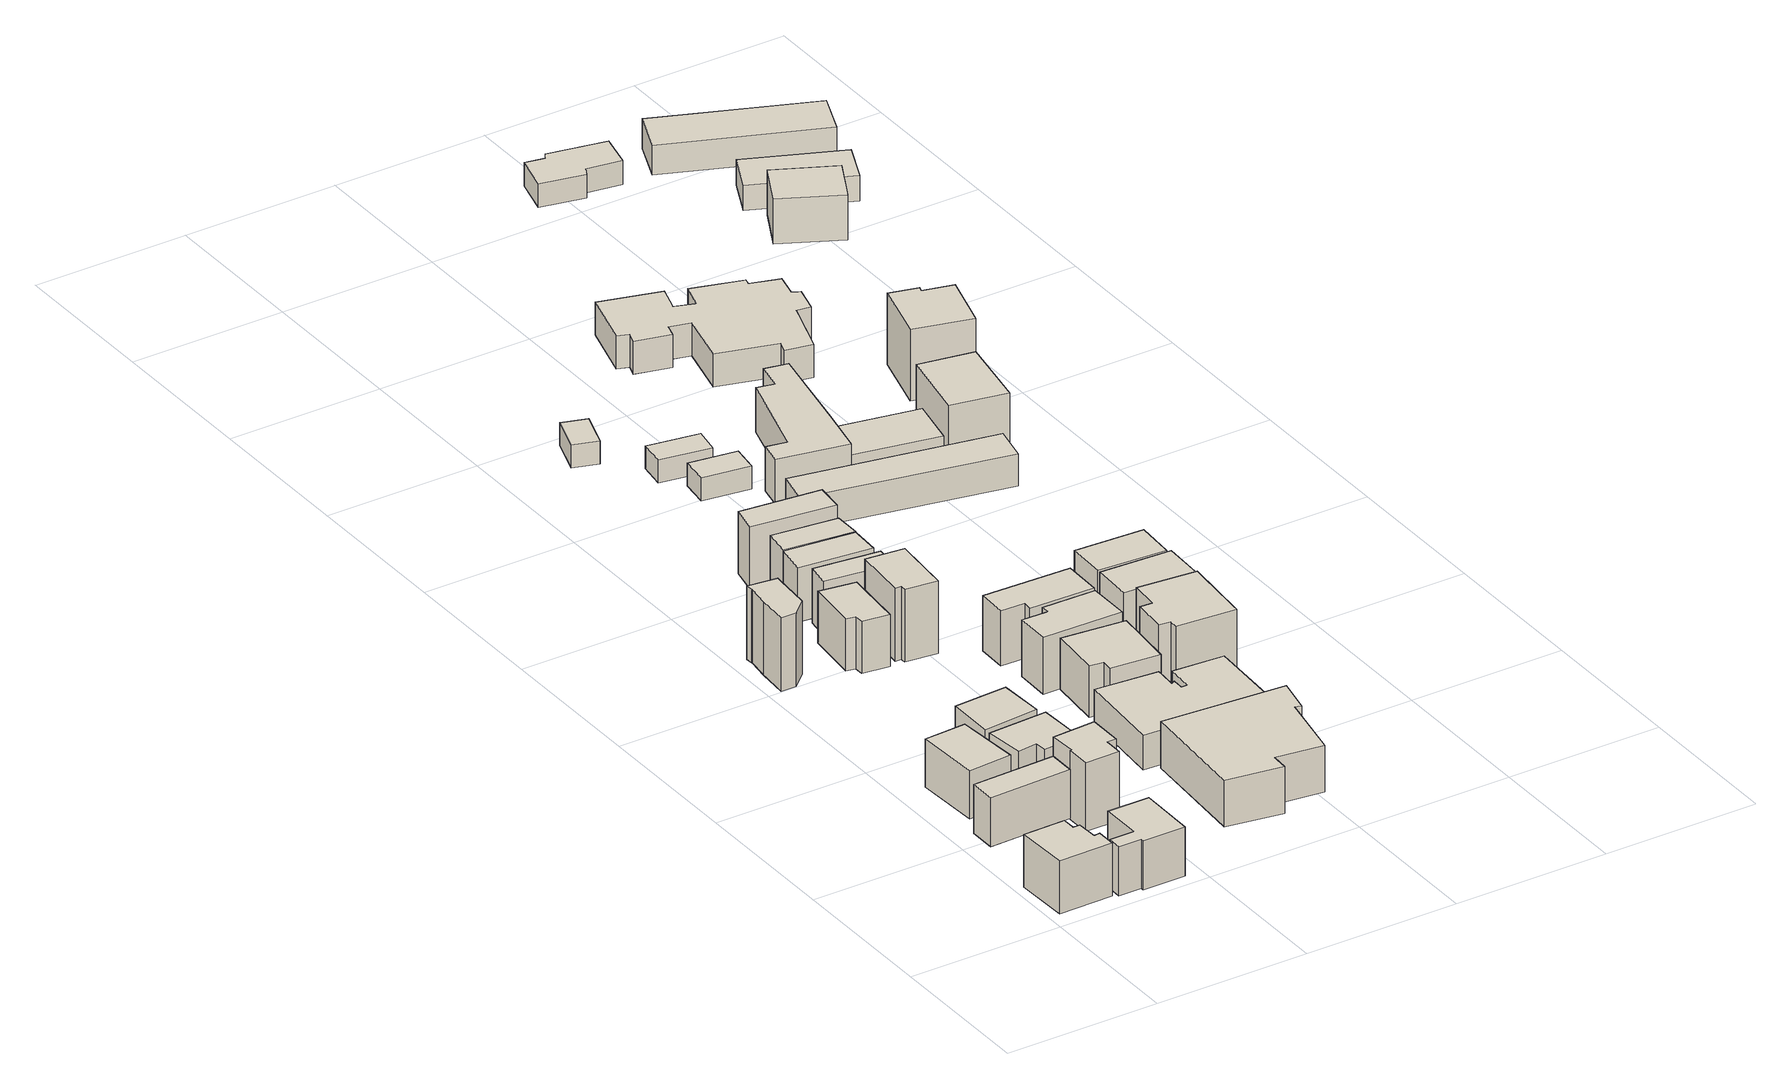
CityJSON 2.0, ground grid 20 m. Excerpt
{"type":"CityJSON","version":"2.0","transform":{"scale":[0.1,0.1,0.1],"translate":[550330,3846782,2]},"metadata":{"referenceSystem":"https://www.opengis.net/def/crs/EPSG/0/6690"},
"CityObjects":{
"building1":{"type":"Building","attributes":{"class":"3001","measuredHeight":6.9,"BuildingDetailAttribute.specifiedBuildingCoverageRate":0.6,"BuildingDetailAttribute.surveyYear":2017,"BuildingRiverFloodingRiskAttribute.description":"1","BuildingRiverFloodingRiskAttribute.rank":"3","BuildingRiverFloodingRiskAttribute.depth":3.51,"BuildingRiverFloodingRiskAttribute.adminType":"1","BuildingRiverFloodingRiskAttribute.scale":"2","BuildingRiverFloodingRiskAttribute.duration":227.97,"BuildingIDAttribute.prefecture":"27","BuildingIDAttribute.city":"27114"},"geometry":[{"type":"Solid","lod":"1","boundaries":[[[[0,1,2,3,4,5,6,7]],[[6,8,9,7]],[[5,10,8,6]],[[4,11,10,5]],[[3,12,11,4]],[[2,13,12,3]],[[1,14,13,2]],[[0,15,14,1]],[[7,9,15,0]],[[8,10,11,12,13,14,15,9]]]]}]},
"building2":{"type":"Building","attributes":{"計測周辺長":28.51,"1/2500図郭":3,"区名":"東淀川区","町丁目名称":"井高野２丁目","街区番号":4,"class":"3001","usage":"411","measuredHeight":6.3,"storeysAboveGround":2,"BuildingDetailAttribute.buildingRoofEdgeArea":37.62,"BuildingDetailAttribute.buildingStructureType":"601","BuildingDetailAttribute.buildingStructureOrgType":"1","BuildingDetailAttribute.detailedUsage":"1110","BuildingDetailAttribute.specifiedBuildingCoverageRate":0.6,"BuildingDetailAttribute.surveyYear":2017,"BuildingRiverFloodingRiskAttribute.description":"1","BuildingRiverFloodingRiskAttribute.rank":"3","BuildingRiverFloodingRiskAttribute.depth":3.81,"BuildingRiverFloodingRiskAttribute.adminType":"1","BuildingRiverFloodingRiskAttribute.scale":"2","BuildingRiverFloodingRiskAttribute.duration":252.6,"BuildingIDAttribute.prefecture":"27","BuildingIDAttribute.city":"27114"},"geometry":[{"type":"Solid","lod":"1","boundaries":[[[[16,17,18,19]],[[18,20,21,19]],[[17,22,20,18]],[[16,23,22,17]],[[19,21,23,16]],[[20,22,23,21]]]]}]},
"building3":{"type":"Building","attributes":{"class":"3001","measuredHeight":6.4,"BuildingDetailAttribute.specifiedBuildingCoverageRate":0.6,"BuildingDetailAttribute.surveyYear":2017,"BuildingRiverFloodingRiskAttribute.description":"1","BuildingRiverFloodingRiskAttribute.rank":"3","BuildingRiverFloodingRiskAttribute.depth":3.51,"BuildingRiverFloodingRiskAttribute.adminType":"1","BuildingRiverFloodingRiskAttribute.scale":"2","BuildingRiverFloodingRiskAttribute.duration":227.97,"BuildingIDAttribute.prefecture":"27","BuildingIDAttribute.city":"27114"},"geometry":[{"type":"Solid","lod":"1","boundaries":[[[[24,25,26,27,28,29,30,31]],[[30,32,33,31]],[[29,34,32,30]],[[28,35,34,29]],[[27,36,35,28]],[[26,37,36,27]],[[25,38,37,26]],[[24,39,38,25]],[[31,33,39,24]],[[32,34,35,36,37,38,39,33]]]]}]},
"building4":{"type":"Building","attributes":{"計測周辺長":28.42,"1/2500図郭":3,"区名":"東淀川区","町丁目名称":"井高野２丁目","街区番号":4,"class":"3001","usage":"411","measuredHeight":6.4,"storeysAboveGround":2,"BuildingDetailAttribute.buildingRoofEdgeArea":48.29,"BuildingDetailAttribute.buildingStructureType":"601","BuildingDetailAttribute.buildingStructureOrgType":"1","BuildingDetailAttribute.detailedUsage":"1110","BuildingDetailAttribute.specifiedBuildingCoverageRate":0.6,"BuildingDetailAttribute.surveyYear":2017,"BuildingRiverFloodingRiskAttribute.description":"1","BuildingRiverFloodingRiskAttribute.rank":"3","BuildingRiverFloodingRiskAttribute.depth":3.81,"BuildingRiverFloodingRiskAttribute.adminType":"1","BuildingRiverFloodingRiskAttribute.scale":"2","BuildingRiverFloodingRiskAttribute.duration":252.6,"BuildingIDAttribute.prefecture":"27","BuildingIDAttribute.city":"27114"},"geometry":[{"type":"Solid","lod":"1","boundaries":[[[[40,41,42,43]],[[42,44,45,43]],[[41,46,44,42]],[[40,47,46,41]],[[43,45,47,40]],[[44,46,47,45]]]]}]},
"building5":{"type":"Building","attributes":{"計測周辺長":25.26,"1/2500図郭":3,"区名":"東淀川区","町丁目名称":"井高野２丁目","街区番号":4,"class":"3001","usage":"411","measuredHeight":9.1,"storeysAboveGround":3,"BuildingDetailAttribute.buildingRoofEdgeArea":36.41,"BuildingDetailAttribute.buildingStructureType":"601","BuildingDetailAttribute.buildingStructureOrgType":"1","BuildingDetailAttribute.detailedUsage":"1110","BuildingDetailAttribute.specifiedBuildingCoverageRate":0.6,"BuildingDetailAttribute.surveyYear":2017,"BuildingRiverFloodingRiskAttribute.description":"1","BuildingRiverFloodingRiskAttribute.rank":"3","BuildingRiverFloodingRiskAttribute.depth":3.81,"BuildingRiverFloodingRiskAttribute.adminType":"1","BuildingRiverFloodingRiskAttribute.scale":"2","BuildingRiverFloodingRiskAttribute.duration":252.6,"BuildingIDAttribute.prefecture":"27","BuildingIDAttribute.city":"27114"},"geometry":[{"type":"Solid","lod":"1","boundaries":[[[[48,49,50,51,52,53,54,55]],[[54,56,57,55]],[[53,58,56,54]],[[52,59,58,53]],[[51,60,59,52]],[[50,61,60,51]],[[49,62,61,50]],[[48,63,62,49]],[[55,57,63,48]],[[56,58,59,60,61,62,63,57]]]]}]},
"building6":{"type":"Building","attributes":{"計測周辺長":28.32,"1/2500図郭":3,"区名":"東淀川区","町丁目名称":"井高野２丁目","街区番号":4,"class":"3001","usage":"411","measuredHeight":6.3,"storeysAboveGround":2,"BuildingDetailAttribute.buildingRoofEdgeArea":46.06,"BuildingDetailAttribute.buildingStructureType":"601","BuildingDetailAttribute.buildingStructureOrgType":"1","BuildingDetailAttribute.detailedUsage":"1110","BuildingDetailAttribute.specifiedBuildingCoverageRate":0.6,"BuildingDetailAttribute.surveyYear":2017,"BuildingRiverFloodingRiskAttribute.description":"1","BuildingRiverFloodingRiskAttribute.rank":"3","BuildingRiverFloodingRiskAttribute.depth":3.81,"BuildingRiverFloodingRiskAttribute.adminType":"1","BuildingRiverFloodingRiskAttribute.scale":"2","BuildingRiverFloodingRiskAttribute.duration":252.6,"BuildingIDAttribute.prefecture":"27","BuildingIDAttribute.city":"27114"},"geometry":[{"type":"Solid","lod":"1","boundaries":[[[[64,65,66,67,68,69]],[[68,70,71,69]],[[67,72,70,68]],[[66,73,72,67]],[[65,74,73,66]],[[64,75,74,65]],[[69,71,75,64]],[[70,72,73,74,75,71]]]]}]},
"building7":{"type":"Building","attributes":{"計測周辺長":22.23,"1/2500図郭":3,"区名":"東淀川区","町丁目名称":"井高野２丁目","街区番号":7,"class":"3001","usage":"411","measuredHeight":9.6,"storeysAboveGround":3,"BuildingDetailAttribute.buildingRoofEdgeArea":28,"BuildingDetailAttribute.buildingStructureType":"610","BuildingDetailAttribute.buildingStructureOrgType":"2","BuildingDetailAttribute.detailedUsage":"1110","BuildingDetailAttribute.specifiedBuildingCoverageRate":0.6,"BuildingDetailAttribute.surveyYear":2017,"BuildingRiverFloodingRiskAttribute.description":"1","BuildingRiverFloodingRiskAttribute.rank":"3","BuildingRiverFloodingRiskAttribute.depth":3.77,"BuildingRiverFloodingRiskAttribute.adminType":"1","BuildingRiverFloodingRiskAttribute.scale":"2","BuildingRiverFloodingRiskAttribute.duration":249.55,"BuildingIDAttribute.prefecture":"27","BuildingIDAttribute.city":"27114"},"geometry":[{"type":"Solid","lod":"1","boundaries":[[[[76,77,78,79,80,81,82,83]],[[82,84,85,83]],[[81,86,84,82]],[[80,87,86,81]],[[79,88,87,80]],[[78,89,88,79]],[[77,90,89,78]],[[76,91,90,77]],[[83,85,91,76]],[[84,86,87,88,89,90,91,85]]]]}]},
"building8":{"type":"Building","attributes":{"計測周辺長":26.56,"1/2500図郭":3,"区名":"東淀川区","町丁目名称":"井高野２丁目","街区番号":4,"class":"3001","usage":"411","measuredHeight":6.5,"storeysAboveGround":2,"BuildingDetailAttribute.buildingRoofEdgeArea":43.8,"BuildingDetailAttribute.buildingStructureType":"601","BuildingDetailAttribute.buildingStructureOrgType":"1","BuildingDetailAttribute.detailedUsage":"1110","BuildingDetailAttribute.specifiedBuildingCoverageRate":0.6,"BuildingDetailAttribute.surveyYear":2017,"BuildingRiverFloodingRiskAttribute.description":"1","BuildingRiverFloodingRiskAttribute.rank":"3","BuildingRiverFloodingRiskAttribute.depth":3.81,"BuildingRiverFloodingRiskAttribute.adminType":"1","BuildingRiverFloodingRiskAttribute.scale":"2","BuildingRiverFloodingRiskAttribute.duration":252.6,"BuildingIDAttribute.prefecture":"27","BuildingIDAttribute.city":"27114"},"geometry":[{"type":"Solid","lod":"1","boundaries":[[[[92,93,94,95]],[[94,96,97,95]],[[93,98,96,94]],[[92,99,98,93]],[[95,97,99,92]],[[96,98,99,97]]]]}]},
"building9":{"type":"Building","attributes":{"計測周辺長":25.69,"1/2500図郭":3,"区名":"東淀川区","町丁目名称":"井高野２丁目","街区番号":7,"class":"3001","usage":"411","measuredHeight":6.8,"storeysAboveGround":2,"BuildingDetailAttribute.buildingRoofEdgeArea":37.59,"BuildingDetailAttribute.buildingStructureType":"601","BuildingDetailAttribute.buildingStructureOrgType":"1","BuildingDetailAttribute.detailedUsage":"1110","BuildingDetailAttribute.specifiedBuildingCoverageRate":0.6,"BuildingDetailAttribute.surveyYear":2017,"BuildingRiverFloodingRiskAttribute.description":"1","BuildingRiverFloodingRiskAttribute.rank":"3","BuildingRiverFloodingRiskAttribute.depth":3.77,"BuildingRiverFloodingRiskAttribute.adminType":"1","BuildingRiverFloodingRiskAttribute.scale":"2","BuildingRiverFloodingRiskAttribute.duration":249.55,"BuildingIDAttribute.prefecture":"27","BuildingIDAttribute.city":"27114"},"geometry":[{"type":"Solid","lod":"1","boundaries":[[[[100,101,102,103,104,105]],[[104,106,107,105]],[[103,108,106,104]],[[102,109,108,103]],[[101,110,109,102]],[[100,111,110,101]],[[105,107,111,100]],[[106,108,109,110,111,107]]]]}]},
"building10":{"type":"Building","attributes":{"計測周辺長":61.25,"1/2500図郭":3,"区名":"東淀川区","町丁目名称":"井高野２丁目","街区番号":7,"class":"3001","usage":"411","measuredHeight":6.1,"storeysAboveGround":2,"BuildingDetailAttribute.buildingRoofEdgeArea":208.84,"BuildingDetailAttribute.buildingStructureType":"610","BuildingDetailAttribute.buildingStructureOrgType":"2","BuildingDetailAttribute.detailedUsage":"1110","BuildingDetailAttribute.specifiedBuildingCoverageRate":0.6,"BuildingDetailAttribute.surveyYear":2017,"BuildingRiverFloodingRiskAttribute.description":"1","BuildingRiverFloodingRiskAttribute.rank":"3","BuildingRiverFloodingRiskAttribute.depth":3.51,"BuildingRiverFloodingRiskAttribute.adminType":"1","BuildingRiverFloodingRiskAttribute.scale":"2","BuildingRiverFloodingRiskAttribute.duration":227.97,"BuildingIDAttribute.prefecture":"27","BuildingIDAttribute.city":"27114"},"geometry":[{"type":"Solid","lod":"1","boundaries":[[[[112,113,114,115,116,117,118,119]],[[118,120,121,119]],[[117,122,120,118]],[[116,123,122,117]],[[115,124,123,116]],[[114,125,124,115]],[[113,126,125,114]],[[112,127,126,113]],[[119,121,127,112]],[[120,122,123,124,125,126,127,121]]]]}]},
"building11":{"type":"Building","attributes":{"計測周辺長":23.7,"1/2500図郭":3,"区名":"東淀川区","町丁目名称":"井高野２丁目","街区番号":7,"class":"3001","usage":"411","measuredHeight":7.1,"storeysAboveGround":3,"BuildingDetailAttribute.buildingRoofEdgeArea":27.38,"BuildingDetailAttribute.buildingStructureType":"601","BuildingDetailAttribute.buildingStructureOrgType":"1","BuildingDetailAttribute.detailedUsage":"1110","BuildingDetailAttribute.specifiedBuildingCoverageRate":0.6,"BuildingDetailAttribute.surveyYear":2017,"BuildingRiverFloodingRiskAttribute.description":"1","BuildingRiverFloodingRiskAttribute.rank":"3","BuildingRiverFloodingRiskAttribute.depth":3.77,"BuildingRiverFloodingRiskAttribute.adminType":"1","BuildingRiverFloodingRiskAttribute.scale":"2","BuildingRiverFloodingRiskAttribute.duration":249.55,"BuildingIDAttribute.prefecture":"27","BuildingIDAttribute.city":"27114"},"geometry":[{"type":"Solid","lod":"1","boundaries":[[[[128,129,130,131]],[[130,132,133,131]],[[129,134,132,130]],[[128,135,134,129]],[[131,133,135,128]],[[132,134,135,133]]]]}]},
"building12":{"type":"Building","attributes":{"計測周辺長":26.13,"1/2500図郭":3,"区名":"東淀川区","町丁目名称":"井高野２丁目","街区番号":7,"class":"3001","usage":"413","measuredHeight":9.5,"storeysAboveGround":3,"BuildingDetailAttribute.buildingRoofEdgeArea":39.91,"BuildingDetailAttribute.buildingStructureType":"610","BuildingDetailAttribute.buildingStructureOrgType":"2","BuildingDetailAttribute.detailedUsage":"1150","BuildingDetailAttribute.specifiedBuildingCoverageRate":0.6,"BuildingDetailAttribute.surveyYear":2017,"BuildingRiverFloodingRiskAttribute.description":"1","BuildingRiverFloodingRiskAttribute.rank":"3","BuildingRiverFloodingRiskAttribute.depth":3.77,"BuildingRiverFloodingRiskAttribute.adminType":"1","BuildingRiverFloodingRiskAttribute.scale":"2","BuildingRiverFloodingRiskAttribute.duration":249.55,"BuildingIDAttribute.prefecture":"27","BuildingIDAttribute.city":"27114"},"geometry":[{"type":"Solid","lod":"1","boundaries":[[[[136,137,138,139,140,141]],[[140,142,143,141]],[[139,144,142,140]],[[138,145,144,139]],[[137,146,145,138]],[[136,147,146,137]],[[141,143,147,136]],[[142,144,145,146,147,143]]]]}]},
"building13":{"type":"Building","attributes":{"計測周辺長":26.69,"1/2500図郭":3,"区名":"東淀川区","町丁目名称":"井高野２丁目","街区番号":7,"class":"3001","usage":"411","measuredHeight":7,"storeysAboveGround":3,"BuildingDetailAttribute.buildingRoofEdgeArea":37.5,"BuildingDetailAttribute.buildingStructureType":"601","BuildingDetailAttribute.buildingStructureOrgType":"1","BuildingDetailAttribute.detailedUsage":"1110","BuildingDetailAttribute.specifiedBuildingCoverageRate":0.6,"BuildingDetailAttribute.surveyYear":2017,"BuildingRiverFloodingRiskAttribute.description":"1","BuildingRiverFloodingRiskAttribute.rank":"3","BuildingRiverFloodingRiskAttribute.depth":3.77,"BuildingRiverFloodingRiskAttribute.adminType":"1","BuildingRiverFloodingRiskAttribute.scale":"2","BuildingRiverFloodingRiskAttribute.duration":249.55,"BuildingIDAttribute.prefecture":"27","BuildingIDAttribute.city":"27114"},"geometry":[{"type":"Solid","lod":"1","boundaries":[[[[148,149,150,151]],[[150,152,153,151]],[[149,154,152,150]],[[148,155,154,149]],[[151,153,155,148]],[[152,154,155,153]]]]}]},
"building14":{"type":"Building","attributes":{"計測周辺長":24.65,"1/2500図郭":3,"区名":"東淀川区","町丁目名称":"井高野２丁目","街区番号":7,"class":"3001","usage":"411","measuredHeight":7.2,"storeysAboveGround":3,"BuildingDetailAttribute.buildingRoofEdgeArea":30.88,"BuildingDetailAttribute.buildingStructureType":"601","BuildingDetailAttribute.buildingStructureOrgType":"1","BuildingDetailAttribute.detailedUsage":"1110","BuildingDetailAttribute.specifiedBuildingCoverageRate":0.6,"BuildingDetailAttribute.surveyYear":2017,"BuildingRiverFloodingRiskAttribute.description":"1","BuildingRiverFloodingRiskAttribute.rank":"3","BuildingRiverFloodingRiskAttribute.depth":3.77,"BuildingRiverFloodingRiskAttribute.adminType":"1","BuildingRiverFloodingRiskAttribute.scale":"2","BuildingRiverFloodingRiskAttribute.duration":249.55,"BuildingIDAttribute.prefecture":"27","BuildingIDAttribute.city":"27114"},"geometry":[{"type":"Solid","lod":"1","boundaries":[[[[151,156,157,148]],[[157,158,159,148]],[[156,160,158,157]],[[151,161,160,156]],[[148,159,161,151]],[[158,160,161,159]]]]}]},
"building15":{"type":"Building","attributes":{"計測周辺長":62.98,"1/2500図郭":3,"区名":"東淀川区","町丁目名称":"井高野２丁目","街区番号":7,"class":"3001","usage":"411","measuredHeight":4.6,"storeysAboveGround":1,"BuildingDetailAttribute.buildingRoofEdgeArea":176.97,"BuildingDetailAttribute.buildingStructureType":"610","BuildingDetailAttribute.buildingStructureOrgType":"2","BuildingDetailAttribute.detailedUsage":"1110","BuildingDetailAttribute.specifiedBuildingCoverageRate":0.6,"BuildingDetailAttribute.surveyYear":2017,"BuildingRiverFloodingRiskAttribute.description":"1","BuildingRiverFloodingRiskAttribute.rank":"2","BuildingRiverFloodingRiskAttribute.depth":2.67,"BuildingRiverFloodingRiskAttribute.adminType":"1","BuildingRiverFloodingRiskAttribute.scale":"2","BuildingRiverFloodingRiskAttribute.duration":143.77,"BuildingIDAttribute.prefecture":"27","BuildingIDAttribute.city":"27114"},"geometry":[{"type":"Solid","lod":"1","boundaries":[[[[162,163,164,165,166,167,168,169,170,171]],[[170,172,173,171]],[[169,174,172,170]],[[168,175,174,169]],[[167,176,175,168]],[[166,177,176,167]],[[165,178,177,166]],[[164,179,178,165]],[[163,180,179,164]],[[162,181,180,163]],[[171,173,181,162]],[[172,174,175,176,177,178,179,180,181,173]]]]}]},
"building16":{"type":"Building","attributes":{"計測周辺長":33.64,"1/2500図郭":3,"区名":"東淀川区","町丁目名称":"井高野２丁目","街区番号":7,"class":"3001","usage":"411","measuredHeight":6.7,"storeysAboveGround":2,"BuildingDetailAttribute.buildingRoofEdgeArea":67.95,"BuildingDetailAttribute.buildingStructureType":"610","BuildingDetailAttribute.buildingStructureOrgType":"2","BuildingDetailAttribute.detailedUsage":"1110","BuildingDetailAttribute.specifiedBuildingCoverageRate":0.6,"BuildingDetailAttribute.surveyYear":2017,"BuildingRiverFloodingRiskAttribute.description":"1","BuildingRiverFloodingRiskAttribute.rank":"3","BuildingRiverFloodingRiskAttribute.depth":3.81,"BuildingRiverFloodingRiskAttribute.adminType":"1","BuildingRiverFloodingRiskAttribute.scale":"2","BuildingRiverFloodingRiskAttribute.duration":252.6,"BuildingIDAttribute.prefecture":"27","BuildingIDAttribute.city":"27114"},"geometry":[{"type":"Solid","lod":"1","boundaries":[[[[182,183,184,185,186,187]],[[186,188,189,187]],[[185,190,188,186]],[[184,191,190,185]],[[183,192,191,184]],[[182,193,192,183]],[[187,189,193,182]],[[188,190,191,192,193,189]]]]}]},
"building17":{"type":"Building","attributes":{"計測周辺長":28.79,"1/2500図郭":3,"区名":"東淀川区","町丁目名称":"井高野２丁目","街区番号":7,"class":"3001","usage":"411","measuredHeight":8.1,"storeysAboveGround":3,"BuildingDetailAttribute.buildingRoofEdgeArea":39.38,"BuildingDetailAttribute.buildingStructureType":"610","BuildingDetailAttribute.buildingStructureOrgType":"2","BuildingDetailAttribute.detailedUsage":"1110","BuildingDetailAttribute.specifiedBuildingCoverageRate":0.6,"BuildingDetailAttribute.surveyYear":2017,"BuildingRiverFloodingRiskAttribute.description":"1","BuildingRiverFloodingRiskAttribute.rank":"3","BuildingRiverFloodingRiskAttribute.depth":3.77,"BuildingRiverFloodingRiskAttribute.adminType":"1","BuildingRiverFloodingRiskAttribute.scale":"2","BuildingRiverFloodingRiskAttribute.duration":249.55,"BuildingIDAttribute.prefecture":"27","BuildingIDAttribute.city":"27114"},"geometry":[{"type":"Solid","lod":"1","boundaries":[[[[194,195,196,197]],[[196,198,199,197]],[[195,200,198,196]],[[194,201,200,195]],[[197,199,201,194]],[[198,200,201,199]]]]}]},
"building18":{"type":"Building","attributes":{"計測周辺長":32.28,"1/2500図郭":3,"区名":"東淀川区","町丁目名称":"井高野２丁目","街区番号":7,"class":"3001","usage":"411","measuredHeight":7.4,"storeysAboveGround":2,"BuildingDetailAttribute.buildingRoofEdgeArea":55.45,"BuildingDetailAttribute.buildingStructureType":"610","BuildingDetailAttribute.buildingStructureOrgType":"2","BuildingDetailAttribute.detailedUsage":"1110","BuildingDetailAttribute.specifiedBuildingCoverageRate":0.6,"BuildingDetailAttribute.surveyYear":2017,"BuildingRiverFloodingRiskAttribute.description":"1","BuildingRiverFloodingRiskAttribute.rank":"3","BuildingRiverFloodingRiskAttribute.depth":4.05,"BuildingRiverFloodingRiskAttribute.adminType":"1","BuildingRiverFloodingRiskAttribute.scale":"2","BuildingRiverFloodingRiskAttribute.duration":266.8,"BuildingIDAttribute.prefecture":"27","BuildingIDAttribute.city":"27114"},"geometry":[{"type":"Solid","lod":"1","boundaries":[[[[202,203,204,205,206,207]],[[206,208,209,207]],[[205,210,208,206]],[[204,211,210,205]],[[203,212,211,204]],[[202,213,212,203]],[[207,209,213,202]],[[208,210,211,212,213,209]]]]}]},
"building19":{"type":"Building","attributes":{"計測周辺長":32.76,"1/2500図郭":3,"区名":"東淀川区","町丁目名称":"井高野２丁目","街区番号":7,"class":"3001","usage":"411","measuredHeight":7.2,"storeysAboveGround":2,"BuildingDetailAttribute.buildingRoofEdgeArea":54,"BuildingDetailAttribute.buildingStructureType":"610","BuildingDetailAttribute.buildingStructureOrgType":"2","BuildingDetailAttribute.detailedUsage":"1110","BuildingDetailAttribute.specifiedBuildingCoverageRate":0.6,"BuildingDetailAttribute.surveyYear":2017,"BuildingRiverFloodingRiskAttribute.description":"1","BuildingRiverFloodingRiskAttribute.rank":"3","BuildingRiverFloodingRiskAttribute.depth":4.05,"BuildingRiverFloodingRiskAttribute.adminType":"1","BuildingRiverFloodingRiskAttribute.scale":"2","BuildingRiverFloodingRiskAttribute.duration":266.8,"BuildingIDAttribute.prefecture":"27","BuildingIDAttribute.city":"27114"},"geometry":[{"type":"Solid","lod":"1","boundaries":[[[[214,215,216,217,218,219]],[[218,220,221,219]],[[217,222,220,218]],[[216,223,222,217]],[[215,224,223,216]],[[214,225,224,215]],[[219,221,225,214]],[[220,222,223,224,225,221]]]]}]},
"building20":{"type":"Building","attributes":{"計測周辺長":16.87,"1/2500図郭":3,"区名":"東淀川区","町丁目名称":"井高野２丁目","街区番号":7,"class":"3001","usage":"411","storeysAboveGround":1,"BuildingDetailAttribute.buildingRoofEdgeArea":17.07,"BuildingDetailAttribute.buildingStructureType":"601","BuildingDetailAttribute.buildingStructureOrgType":"1","BuildingDetailAttribute.detailedUsage":"1110","BuildingDetailAttribute.specifiedBuildingCoverageRate":0.6,"BuildingDetailAttribute.surveyYear":2017,"BuildingRiverFloodingRiskAttribute.description":"1","BuildingRiverFloodingRiskAttribute.rank":"3","BuildingRiverFloodingRiskAttribute.depth":4.19,"BuildingRiverFloodingRiskAttribute.adminType":"1","BuildingRiverFloodingRiskAttribute.scale":"2","BuildingRiverFloodingRiskAttribute.duration":271.45,"BuildingIDAttribute.prefecture":"27","BuildingIDAttribute.city":"27114"},"geometry":[{"type":"Solid","lod":"1","boundaries":[[[[226,227,228,229]],[[228,230,231,229]],[[227,232,230,228]],[[226,233,232,227]],[[229,231,233,226]],[[230,232,233,231]]]]}]},
"building21":{"type":"Building","attributes":{"計測周辺長":33.63,"1/2500図郭":3,"区名":"東淀川区","町丁目名称":"井高野２丁目","街区番号":7,"class":"3002","usage":"413","measuredHeight":9.5,"storeysAboveGround":3,"BuildingDetailAttribute.buildingRoofEdgeArea":70.56,"BuildingDetailAttribute.buildingStructureType":"610","BuildingDetailAttribute.buildingStructureOrgType":"2","BuildingDetailAttribute.detailedUsage":"1150","BuildingDetailAttribute.specifiedBuildingCoverageRate":0.6,"BuildingDetailAttribute.surveyYear":2017,"BuildingRiverFloodingRiskAttribute.description":"1","BuildingRiverFloodingRiskAttribute.rank":"2","BuildingRiverFloodingRiskAttribute.depth":2.67,"BuildingRiverFloodingRiskAttribute.adminType":"1","BuildingRiverFloodingRiskAttribute.scale":"2","BuildingRiverFloodingRiskAttribute.duration":143.77,"BuildingIDAttribute.prefecture":"27","BuildingIDAttribute.city":"27114"},"geometry":[{"type":"Solid","lod":"1","boundaries":[[[[234,235,236,237,238,239,240,241]],[[240,242,243,241]],[[239,244,242,240]],[[238,245,244,239]],[[237,246,245,238]],[[236,247,246,237]],[[235,248,247,236]],[[234,249,248,235]],[[241,243,249,234]],[[242,244,245,246,247,248,249,243]]]]}]},
"building22":{"type":"Building","attributes":{"計測周辺長":19.9,"1/2500図郭":3,"区名":"東淀川区","町丁目名称":"井高野２丁目","街区番号":7,"class":"3003","usage":"431","storeysAboveGround":1,"BuildingDetailAttribute.buildingRoofEdgeArea":23,"BuildingDetailAttribute.buildingStructureType":"610","BuildingDetailAttribute.buildingStructureOrgType":"2","BuildingDetailAttribute.detailedUsage":"1740","BuildingDetailAttribute.specifiedBuildingCoverageRate":0.6,"BuildingDetailAttribute.surveyYear":2017,"BuildingRiverFloodingRiskAttribute.description":"1","BuildingRiverFloodingRiskAttribute.rank":"3","BuildingRiverFloodingRiskAttribute.depth":3.7,"BuildingRiverFloodingRiskAttribute.adminType":"1","BuildingRiverFloodingRiskAttribute.scale":"2","BuildingRiverFloodingRiskAttribute.duration":244.53,"BuildingIDAttribute.prefecture":"27","BuildingIDAttribute.city":"27114"},"geometry":[{"type":"Solid","lod":"1","boundaries":[[[[250,251,252,253]],[[252,254,255,253]],[[251,256,254,252]],[[250,257,256,251]],[[253,255,257,250]],[[254,256,257,255]]]]}]},
"building23":{"type":"Building","attributes":{"計測周辺長":20.31,"1/2500図郭":3,"区名":"東淀川区","町丁目名称":"井高野２丁目","街区番号":7,"class":"3003","usage":"431","storeysAboveGround":1,"BuildingDetailAttribute.buildingRoofEdgeArea":23.1,"BuildingDetailAttribute.buildingStructureType":"610","BuildingDetailAttribute.buildingStructureOrgType":"2","BuildingDetailAttribute.detailedUsage":"1740","BuildingDetailAttribute.specifiedBuildingCoverageRate":0.6,"BuildingDetailAttribute.surveyYear":2017,"BuildingRiverFloodingRiskAttribute.description":"1","BuildingRiverFloodingRiskAttribute.rank":"3","BuildingRiverFloodingRiskAttribute.depth":3.7,"BuildingRiverFloodingRiskAttribute.adminType":"1","BuildingRiverFloodingRiskAttribute.scale":"2","BuildingRiverFloodingRiskAttribute.duration":244.53,"BuildingIDAttribute.prefecture":"27","BuildingIDAttribute.city":"27114"},"geometry":[{"type":"Solid","lod":"1","boundaries":[[[[258,259,260,261]],[[260,262,263,261]],[[259,264,262,260]],[[258,265,264,259]],[[261,263,265,258]],[[262,264,265,263]]]]}]},
"building24":{"type":"Building","attributes":{"計測周辺長":29.15,"1/2500図郭":3,"区名":"東淀川区","町丁目名称":"井高野２丁目","街区番号":7,"class":"3001","usage":"411","measuredHeight":9.1,"storeysAboveGround":3,"BuildingDetailAttribute.buildingRoofEdgeArea":49.02,"BuildingDetailAttribute.buildingStructureType":"610","BuildingDetailAttribute.buildingStructureOrgType":"2","BuildingDetailAttribute.detailedUsage":"1110","BuildingDetailAttribute.specifiedBuildingCoverageRate":0.6,"BuildingDetailAttribute.surveyYear":2017,"BuildingRiverFloodingRiskAttribute.description":"1","BuildingRiverFloodingRiskAttribute.rank":"2","BuildingRiverFloodingRiskAttribute.depth":2.27,"BuildingRiverFloodingRiskAttribute.adminType":"1","BuildingRiverFloodingRiskAttribute.scale":"2","BuildingRiverFloodingRiskAttribute.duration":100.02,"BuildingIDAttribute.prefecture":"27","BuildingIDAttribute.city":"27114"},"geometry":[{"type":"Solid","lod":"1","boundaries":[[[[266,267,268,269]],[[268,270,271,269]],[[267,272,270,268]],[[266,273,272,267]],[[269,271,273,266]],[[270,272,273,271]]]]}]},
"building25":{"type":"Building","attributes":{"計測周辺長":28.29,"1/2500図郭":3,"区名":"東淀川区","町丁目名称":"井高野２丁目","街区番号":7,"class":"3001","usage":"411","measuredHeight":9,"storeysAboveGround":3,"BuildingDetailAttribute.buildingRoofEdgeArea":46.42,"BuildingDetailAttribute.buildingStructureType":"610","BuildingDetailAttribute.buildingStructureOrgType":"2","BuildingDetailAttribute.detailedUsage":"1110","BuildingDetailAttribute.specifiedBuildingCoverageRate":0.6,"BuildingDetailAttribute.surveyYear":2017,"BuildingRiverFloodingRiskAttribute.description":"1","BuildingRiverFloodingRiskAttribute.rank":"2","BuildingRiverFloodingRiskAttribute.depth":2.27,"BuildingRiverFloodingRiskAttribute.adminType":"1","BuildingRiverFloodingRiskAttribute.scale":"2","BuildingRiverFloodingRiskAttribute.duration":100.02,"BuildingIDAttribute.prefecture":"27","BuildingIDAttribute.city":"27114"},"geometry":[{"type":"Solid","lod":"1","boundaries":[[[[274,275,276,277]],[[276,278,279,277]],[[275,280,278,276]],[[274,281,280,275]],[[277,279,281,274]],[[278,280,281,279]]]]}]},
"building26":{"type":"Building","attributes":{"class":"3001","measuredHeight":5.7,"BuildingDetailAttribute.specifiedBuildingCoverageRate":0.6,"BuildingDetailAttribute.surveyYear":2017,"BuildingRiverFloodingRiskAttribute.description":"1","BuildingRiverFloodingRiskAttribute.rank":"3","BuildingRiverFloodingRiskAttribute.depth":3.7,"BuildingRiverFloodingRiskAttribute.adminType":"1","BuildingRiverFloodingRiskAttribute.scale":"2","BuildingRiverFloodingRiskAttribute.duration":244.53,"BuildingIDAttribute.prefecture":"27","BuildingIDAttribute.city":"27114"},"geometry":[{"type":"Solid","lod":"1","boundaries":[[[[282,283,284,285,286,287,288,289,290]],[[289,291,292,290]],[[288,293,291,289]],[[287,294,293,288]],[[286,295,294,287]],[[285,296,295,286]],[[284,297,296,285]],[[283,298,297,284]],[[282,299,298,283]],[[290,292,299,282]],[[291,293,294,295,296,297,298,299,292]]]]}]},
"building27":{"type":"Building","attributes":{"計測周辺長":62.07,"1/2500図郭":3,"区名":"東淀川区","町丁目名称":"井高野２丁目","街区番号":7,"class":"3001","usage":"431","measuredHeight":4.3,"storeysAboveGround":1,"BuildingDetailAttribute.buildingRoofEdgeArea":124.47,"BuildingDetailAttribute.buildingStructureType":"610","BuildingDetailAttribute.buildingStructureOrgType":"2","BuildingDetailAttribute.detailedUsage":"1740","BuildingDetailAttribute.specifiedBuildingCoverageRate":0.6,"BuildingDetailAttribute.surveyYear":2017,"BuildingRiverFloodingRiskAttribute.description":"1","BuildingRiverFloodingRiskAttribute.rank":"3","BuildingRiverFloodingRiskAttribute.depth":3.7,"BuildingRiverFloodingRiskAttribute.adminType":"1","BuildingRiverFloodingRiskAttribute.scale":"2","BuildingRiverFloodingRiskAttribute.duration":244.53,"BuildingIDAttribute.prefecture":"27","BuildingIDAttribute.city":"27114"},"geometry":[{"type":"Solid","lod":"1","boundaries":[[[[300,301,302,303]],[[302,304,305,303]],[[301,306,304,302]],[[300,307,306,301]],[[303,305,307,300]],[[304,306,307,305]]]]}]},
"building28":{"type":"Building","attributes":{"class":"3001","BuildingDetailAttribute.specifiedBuildingCoverageRate":0.6,"BuildingDetailAttribute.surveyYear":2017,"BuildingRiverFloodingRiskAttribute.description":"1","BuildingRiverFloodingRiskAttribute.rank":"2","BuildingRiverFloodingRiskAttribute.depth":2.03,"BuildingRiverFloodingRiskAttribute.adminType":"1","BuildingRiverFloodingRiskAttribute.scale":"2","BuildingRiverFloodingRiskAttribute.duration":73.28,"BuildingIDAttribute.prefecture":"27","BuildingIDAttribute.city":"27114"},"geometry":[{"type":"Solid","lod":"1","boundaries":[[[[308,309,310,311]],[[310,312,313,311]],[[309,314,312,310]],[[308,315,314,309]],[[311,313,315,308]],[[312,314,315,313]]]]}]},
"building29":{"type":"Building","attributes":{"計測周辺長":86.93,"1/2500図郭":3,"区名":"東淀川区","町丁目名称":"井高野２丁目","街区番号":7,"class":"3001","usage":"411","measuredHeight":4.3,"storeysAboveGround":2,"BuildingDetailAttribute.buildingRoofEdgeArea":250.72,"BuildingDetailAttribute.buildingStructureType":"601","BuildingDetailAttribute.buildingStructureOrgType":"1","BuildingDetailAttribute.detailedUsage":"1110","BuildingDetailAttribute.specifiedBuildingCoverageRate":0.6,"BuildingDetailAttribute.surveyYear":2017,"BuildingRiverFloodingRiskAttribute.description":"1","BuildingRiverFloodingRiskAttribute.rank":"3","BuildingRiverFloodingRiskAttribute.depth":3.06,"BuildingRiverFloodingRiskAttribute.adminType":"1","BuildingRiverFloodingRiskAttribute.scale":"2","BuildingRiverFloodingRiskAttribute.duration":181.93,"BuildingIDAttribute.prefecture":"27","BuildingIDAttribute.city":"27114"},"geometry":[{"type":"Solid","lod":"1","boundaries":[[[[316,317,318,319,320,321,322,323,324,325,326,327,328,329,330,331,332,333,334,335,336,337]],[[336,338,339,337]],[[335,340,338,336]],[[334,341,340,335]],[[333,342,341,334]],[[332,343,342,333]],[[331,344,343,332]],[[330,345,344,331]],[[329,346,345,330]],[[328,347,346,329]],[[327,348,347,328]],[[326,349,348,327]],[[325,350,349,326]],[[324,351,350,325]],[[323,352,351,324]],[[322,353,352,323]],[[321,354,353,322]],[[320,355,354,321]],[[319,356,355,320]],[[318,357,356,319]],[[317,358,357,318]],[[316,359,358,317]],[[337,339,359,316]],[[338,340,341,342,343,344,345,346,347,348,349,350,351,352,353,354,355,356,357,358,359,339]]]]}]},
"building30":{"type":"Building","attributes":{"計測周辺長":33.94,"1/2500図郭":3,"区名":"東淀川区","町丁目名称":"井高野２丁目","街区番号":7,"class":"3001","usage":"441","measuredHeight":7.1,"storeysAboveGround":2,"BuildingDetailAttribute.buildingRoofEdgeArea":70.49,"BuildingDetailAttribute.buildingStructureType":"601","BuildingDetailAttribute.buildingStructureOrgType":"1","BuildingDetailAttribute.detailedUsage":"1424","BuildingDetailAttribute.specifiedBuildingCoverageRate":0.6,"BuildingDetailAttribute.surveyYear":2017,"BuildingRiverFloodingRiskAttribute.description":"1","BuildingRiverFloodingRiskAttribute.rank":"2","BuildingRiverFloodingRiskAttribute.depth":2.03,"BuildingRiverFloodingRiskAttribute.adminType":"1","BuildingRiverFloodingRiskAttribute.scale":"2","BuildingRiverFloodingRiskAttribute.duration":73.28,"BuildingIDAttribute.prefecture":"27","BuildingIDAttribute.city":"27114"},"geometry":[{"type":"Solid","lod":"1","boundaries":[[[[360,361,362,363]],[[362,364,365,363]],[[361,366,364,362]],[[360,367,366,361]],[[363,365,367,360]],[[364,366,367,365]]]]}]},
"building31":{"type":"Building","attributes":{"計測周辺長":30.29,"1/2500図郭":3,"区名":"東淀川区","町丁目名称":"井高野２丁目","街区番号":7,"class":"3001","usage":"411","measuredHeight":9.2,"storeysAboveGround":3,"BuildingDetailAttribute.buildingRoofEdgeArea":53.91,"BuildingDetailAttribute.buildingStructureType":"610","BuildingDetailAttribute.buildingStructureOrgType":"2","BuildingDetailAttribute.detailedUsage":"1110","BuildingDetailAttribute.specifiedBuildingCoverageRate":0.6,"BuildingDetailAttribute.surveyYear":2017,"BuildingRiverFloodingRiskAttribute.description":"1","BuildingRiverFloodingRiskAttribute.rank":"2","BuildingRiverFloodingRiskAttribute.depth":2.03,"BuildingRiverFloodingRiskAttribute.adminType":"1","BuildingRiverFloodingRiskAttribute.scale":"2","BuildingRiverFloodingRiskAttribute.duration":73.28,"BuildingIDAttribute.prefecture":"27","BuildingIDAttribute.city":"27114"},"geometry":[{"type":"Solid","lod":"1","boundaries":[[[[368,369,370,371,372,373]],[[372,374,375,373]],[[371,376,374,372]],[[370,377,376,371]],[[369,378,377,370]],[[368,379,378,369]],[[373,375,379,368]],[[374,376,377,378,379,375]]]]}]},
"building32":{"type":"Building","attributes":{"計測周辺長":32.19,"1/2500図郭":3,"区名":"東淀川区","町丁目名称":"井高野２丁目","街区番号":7,"class":"3001","usage":"431","measuredHeight":3.1,"storeysAboveGround":1,"BuildingDetailAttribute.buildingRoofEdgeArea":53.94,"BuildingDetailAttribute.buildingStructureType":"610","BuildingDetailAttribute.buildingStructureOrgType":"2","BuildingDetailAttribute.detailedUsage":"1740","BuildingDetailAttribute.specifiedBuildingCoverageRate":0.6,"BuildingDetailAttribute.surveyYear":2017,"BuildingRiverFloodingRiskAttribute.description":"1","BuildingRiverFloodingRiskAttribute.rank":"3","BuildingRiverFloodingRiskAttribute.depth":3.48,"BuildingRiverFloodingRiskAttribute.adminType":"1","BuildingRiverFloodingRiskAttribute.scale":"2","BuildingRiverFloodingRiskAttribute.duration":224.17,"BuildingIDAttribute.prefecture":"27","BuildingIDAttribute.city":"27114"},"geometry":[{"type":"Solid","lod":"1","boundaries":[[[[380,381,382,383,384,385,386,387]],[[386,388,389,387]],[[385,390,388,386]],[[384,391,390,385]],[[383,392,391,384]],[[382,393,392,383]],[[381,394,393,382]],[[380,395,394,381]],[[387,389,395,380]],[[388,390,391,392,393,394,395,389]]]]}]},
"building33":{"type":"Building","attributes":{"計測周辺長":29.62,"1/2500図郭":3,"区名":"東淀川区","町丁目名称":"井高野２丁目","街区番号":7,"class":"3001","usage":"412","measuredHeight":5.9,"storeysAboveGround":2,"BuildingDetailAttribute.buildingRoofEdgeArea":53.83,"BuildingDetailAttribute.buildingStructureType":"610","BuildingDetailAttribute.buildingStructureOrgType":"2","BuildingDetailAttribute.detailedUsage":"1130","BuildingDetailAttribute.specifiedBuildingCoverageRate":0.6,"BuildingDetailAttribute.surveyYear":2017,"BuildingRiverFloodingRiskAttribute.description":"1","BuildingRiverFloodingRiskAttribute.rank":"3","BuildingRiverFloodingRiskAttribute.depth":3.02,"BuildingRiverFloodingRiskAttribute.adminType":"1","BuildingRiverFloodingRiskAttribute.scale":"2","BuildingRiverFloodingRiskAttribute.duration":177.73,"BuildingIDAttribute.prefecture":"27","BuildingIDAttribute.city":"27114"},"geometry":[{"type":"Solid","lod":"1","boundaries":[[[[396,397,398,399]],[[398,400,401,399]],[[397,402,400,398]],[[396,403,402,397]],[[399,401,403,396]],[[400,402,403,401]]]]}]},
"building34":{"type":"Building","attributes":{"計測周辺長":37.81,"1/2500図郭":3,"区名":"東淀川区","町丁目名称":"井高野２丁目","街区番号":7,"class":"3001","usage":"431","measuredHeight":3.4,"storeysAboveGround":1,"BuildingDetailAttribute.buildingRoofEdgeArea":75.72,"BuildingDetailAttribute.buildingStructureType":"610","BuildingDetailAttribute.buildingStructureOrgType":"2","BuildingDetailAttribute.detailedUsage":"1740","BuildingDetailAttribute.specifiedBuildingCoverageRate":0.6,"BuildingDetailAttribute.surveyYear":2017,"BuildingRiverFloodingRiskAttribute.description":"1","BuildingRiverFloodingRiskAttribute.rank":"3","BuildingRiverFloodingRiskAttribute.depth":3.02,"BuildingRiverFloodingRiskAttribute.adminType":"1","BuildingRiverFloodingRiskAttribute.scale":"2","BuildingRiverFloodingRiskAttribute.duration":177.73,"BuildingIDAttribute.prefecture":"27","BuildingIDAttribute.city":"27114"},"geometry":[{"type":"Solid","lod":"1","boundaries":[[[[404,405,406,407]],[[406,408,409,407]],[[405,410,408,406]],[[404,411,410,405]],[[407,409,411,404]],[[408,410,411,409]]]]}]},
"building35":{"type":"Building","attributes":{"計測周辺長":53.95,"1/2500図郭":3,"区名":"東淀川区","町丁目名称":"井高野２丁目","街区番号":7,"class":"3001","usage":"431","measuredHeight":3.9,"storeysAboveGround":1,"BuildingDetailAttribute.buildingRoofEdgeArea":125.4,"BuildingDetailAttribute.buildingStructureType":"610","BuildingDetailAttribute.buildingStructureOrgType":"2","BuildingDetailAttribute.detailedUsage":"1740","BuildingDetailAttribute.specifiedBuildingCoverageRate":0.6,"BuildingDetailAttribute.surveyYear":2017,"BuildingRiverFloodingRiskAttribute.description":"1","BuildingRiverFloodingRiskAttribute.rank":"3","BuildingRiverFloodingRiskAttribute.depth":3.48,"BuildingRiverFloodingRiskAttribute.adminType":"1","BuildingRiverFloodingRiskAttribute.scale":"2","BuildingRiverFloodingRiskAttribute.duration":224.17,"BuildingIDAttribute.prefecture":"27","BuildingIDAttribute.city":"27114"},"geometry":[{"type":"Solid","lod":"1","boundaries":[[[[412,413,414,415]],[[414,416,417,415]],[[413,418,416,414]],[[412,419,418,413]],[[415,417,419,412]],[[416,418,419,417]]]]}]}
},
"vertices":[
[5,82,13],[60,83,13],[60,65,13],[69,65,13],[70,37,13],[78,38,13],[78,12,13],[7,11,13],[78,12,82],[7,11,82],[78,38,82],[70,37,82],[69,65,82],[60,65,82],[60,83,82],[5,82,82],
[132,182,11],[24,179,11],[24,214,11],[132,217,11],[24,214,75],[132,217,75],[24,179,75],[132,182,75],
[116,7,11],[116,11,11],[86,11,11],[86,30,11],[118,30,11],[118,83,11],[173,83,11],[172,7,11],[173,83,75],[172,7,75],[118,83,75],[118,30,75],[86,30,75],[86,11,75],[116,11,75],[116,7,75],
[35,331,9],[90,334,9],[96,249,9],[39,245,9],[96,249,72],[39,245,72],[90,334,72],[35,331,72],
[134,182,10],[132,217,10],[189,220,10],[189,175,10],[177,175,10],[177,150,10],[132,150,10],[132,182,10],[132,150,100],[132,182,100],[177,150,100],[177,175,100],[189,175,100],[189,220,100],[132,217,100],[134,182,100],
[134,255,8],[109,252,8],[103,304,8],[181,308,8],[184,243,8],[136,240,8],[184,243,71],[136,240,71],[181,308,71],[103,304,71],[109,252,71],[134,255,71],
[25,671,4],[24,671,4],[24,681,4],[62,676,4],[58,619,4],[38,601,4],[18,601,4],[21,641,4],[18,601,100],[21,641,100],[38,601,100],[58,619,100],[62,676,100],[24,681,100],[24,671,100],[25,671,100],
[103,374,7],[173,378,7],[176,318,7],[103,312,7],[176,318,71],[103,312,71],[173,378,71],[103,374,71],
[115,585,4],[115,597,4],[103,599,4],[110,667,4],[157,660,4],[150,580,4],[157,660,72],[150,580,72],[110,667,72],[103,599,72],[115,597,72],[115,585,72],
[248,43,32],[258,190,32],[419,179,32],[409,132,32],[401,134,32],[384,46,32],[322,54,32],[321,31,32],[322,54,93],[321,31,93],[384,46,93],[401,134,93],[409,132,93],[419,179,93],[258,190,93],[248,43,93],
[122,675,6],[127,705,6],[212,695,6],[210,663,6],[212,695,77],[210,663,77],[127,705,77],[122,675,77],
[168,578,5],[168,585,5],[160,585,5],[167,658,5],[217,653,5],[210,573,5],[217,653,100],[210,573,100],[167,658,100],[160,585,100],[168,585,100],[168,578,100],
[211,745,6],[209,705,6],[114,715,6],[121,755,6],[114,715,77],[121,755,77],[209,705,77],[211,745,77],
[126,790,6],[211,780,6],[211,780,78],[211,745,78],[126,790,78],[121,755,78],
[242,201,29],[251,316,29],[333,309,29],[331,279,29],[336,282,29],[336,267,29],[344,267,29],[346,302,29],[413,298,29],[407,193,29],[413,298,74],[407,193,74],[346,302,74],[344,267,74],[336,267,74],[336,282,74],[331,279,74],[333,309,74],[251,316,74],[242,201,74],
[271,315,28],[273,330,28],[255,332,28],[261,401,28],[344,393,28],[336,309,28],[344,393,95],[336,309,95],[261,401,95],[255,332,95],[273,330,95],[271,315,95],
[108,804,7],[115,839,7],[220,828,7],[216,790,7],[220,828,88],[216,790,88],[115,839,88],[108,804,88],
[241,405,26],[242,451,26],[276,450,26],[276,461,26],[346,460,26],[346,404,26],[346,460,100],[346,404,100],[276,461,100],[276,450,100],[242,451,100],[241,405,100],
[263,467,28],[264,479,28],[233,480,28],[234,519,28],[349,516,28],[348,465,28],[349,516,100],[348,465,100],[234,519,100],[233,480,100],[264,479,100],[263,467,100],
[79,1127,12],[95,1175,12],[127,1165,12],[111,1117,12],[127,1165,42],[111,1117,42],[95,1175,42],[79,1127,42],
[354,307,33],[355,318,33],[340,320,33],[344,365,33],[360,364,33],[363,402,33],[440,395,33],[432,301,33],[440,395,127],[432,301,127],[363,402,127],[360,364,127],[344,365,127],[340,320,127],[355,318,127],[354,307,127],
[163,989,11],[168,1025,11],[230,1016,11],[225,980,11],[230,1016,41],[225,980,41],[168,1025,41],[163,989,41],
[144,1048,11],[149,1082,11],[216,1071,11],[210,1037,11],[216,1071,41],[210,1037,41],[149,1082,41],[144,1048,41],
[348,404,33],[350,457,33],[443,453,33],[441,400,33],[443,453,124],[441,400,124],[350,457,124],[348,404,124],
[350,461,34],[352,512,34],[442,508,34],[439,456,34],[442,508,124],[439,456,124],[352,512,124],[350,461,124],
[220,924,21],[226,954,21],[253,949,21],[287,1068,21],[310,1063,21],[317,1098,21],[347,1092,21],[323,969,21],[310,906,21],[323,969,79],[310,906,79],[347,1092,79],[317,1098,79],[310,1063,79],[287,1068,79],[253,949,79],[226,954,79],[220,924,79],
[210,858,23],[220,903,23],[478,853,23],[468,806,23],[478,853,65],[468,806,65],[220,903,65],[210,858,65],
[323,969,35],[432,948,35],[419,884,35],[310,906,35],[419,884,65],[310,906,65],[432,948,65],[323,969,65],
[380,1152,12],[385,1167,12],[309,1189,12],[326,1259,12],[299,1266,12],[294,1249,12],[249,1261,12],[254,1276,12],[239,1281,12],[260,1356,12],[338,1334,12],[328,1301,12],[353,1292,12],[363,1324,12],[428,1305,12],[426,1297,12],[463,1285,12],[456,1255,12],[466,1250,12],[457,1215,12],[439,1218,12],[415,1145,12],[439,1218,55],[415,1145,55],[457,1215,55],[466,1250,55],[456,1255,55],[463,1285,55],[426,1297,55],[428,1305,55],[363,1324,55],[353,1292,55],[328,1301,55],[338,1334,55],[260,1356,55],[239,1281,55],[254,1276,55],[249,1261,55],[294,1249,55],[299,1266,55],[326,1259,55],[309,1189,55],[385,1167,55],[380,1152,55],
[424,881,34],[442,976,34],[513,963,34],[496,867,34],[513,963,105],[496,867,105],[442,976,105],[424,881,105],
[461,1018,30],[483,1099,30],[520,1089,30],[518,1083,30],[557,1073,30],[536,998,30],[557,1073,123],[536,998,123],[518,1083,123],[520,1089,123],[483,1099,123],[461,1018,123],
[358,1624,12],[370,1672,12],[395,1667,12],[400,1675,12],[475,1660,12],[465,1615,12],[420,1622,12],[415,1612,12],[420,1622,43],[415,1612,43],[465,1615,43],[475,1660,43],[400,1675,43],[395,1667,43],[370,1672,43],[358,1624,43],
[520,1390,29],[549,1447,29],[624,1410,29],[595,1352,29],[624,1410,88],[595,1352,88],[549,1447,88],[520,1390,88],
[526,1461,35],[550,1513,35],[670,1461,35],[647,1408,35],[670,1461,68],[647,1408,68],[550,1513,68],[526,1461,68],
[490,1593,27],[512,1648,27],[707,1569,27],[685,1514,27],[707,1569,66],[685,1514,66],[512,1648,66],[490,1593,66]
]}
